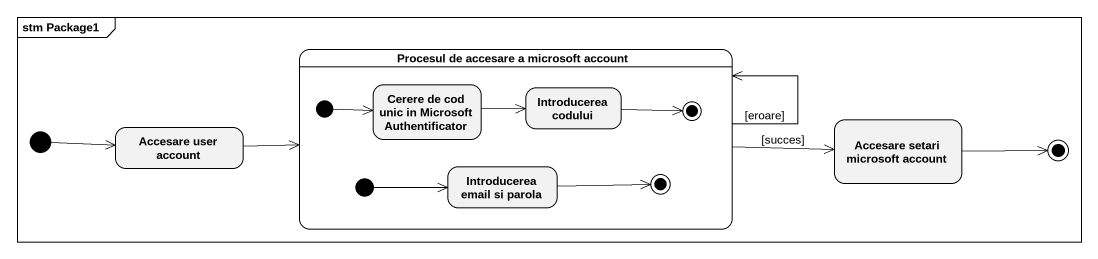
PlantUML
@startuml
mainframe stm Package1
hide empty description
state "Procesul de accesare a microsoft account" as Procesul_de_accesare_a {
  state initial1 <<start>>
  state "Cerere de cod unic in Microsoft Authentificator" as Cerere_de_cod_unic_in
  state "Introducerea codului" as Introducerea_codului
  state final1 <<end>>
  state initial3 <<start>>
  state "Introducerea email si parola" as Introducerea_email_si_parola
  state final3 <<end>>
}
state "Accesare user account" as Accesare_user_account
state "Accesare setari microsoft account" as Accesare_setari_microsoft
[*] -right-> Accesare_user_account
Procesul_de_accesare_a --> Procesul_de_accesare_a : [eroare]
Procesul_de_accesare_a -right-> Accesare_setari_microsoft : [succes]
initial1 -right-> Cerere_de_cod_unic_in
Cerere_de_cod_unic_in -right-> Introducerea_codului
Introducerea_codului -right-> final1
Accesare_user_account -right-> Procesul_de_accesare_a
initial3 -right-> Introducerea_email_si_parola
Introducerea_email_si_parola -right-> final3
Accesare_setari_microsoft -right-> [*]
@enduml
